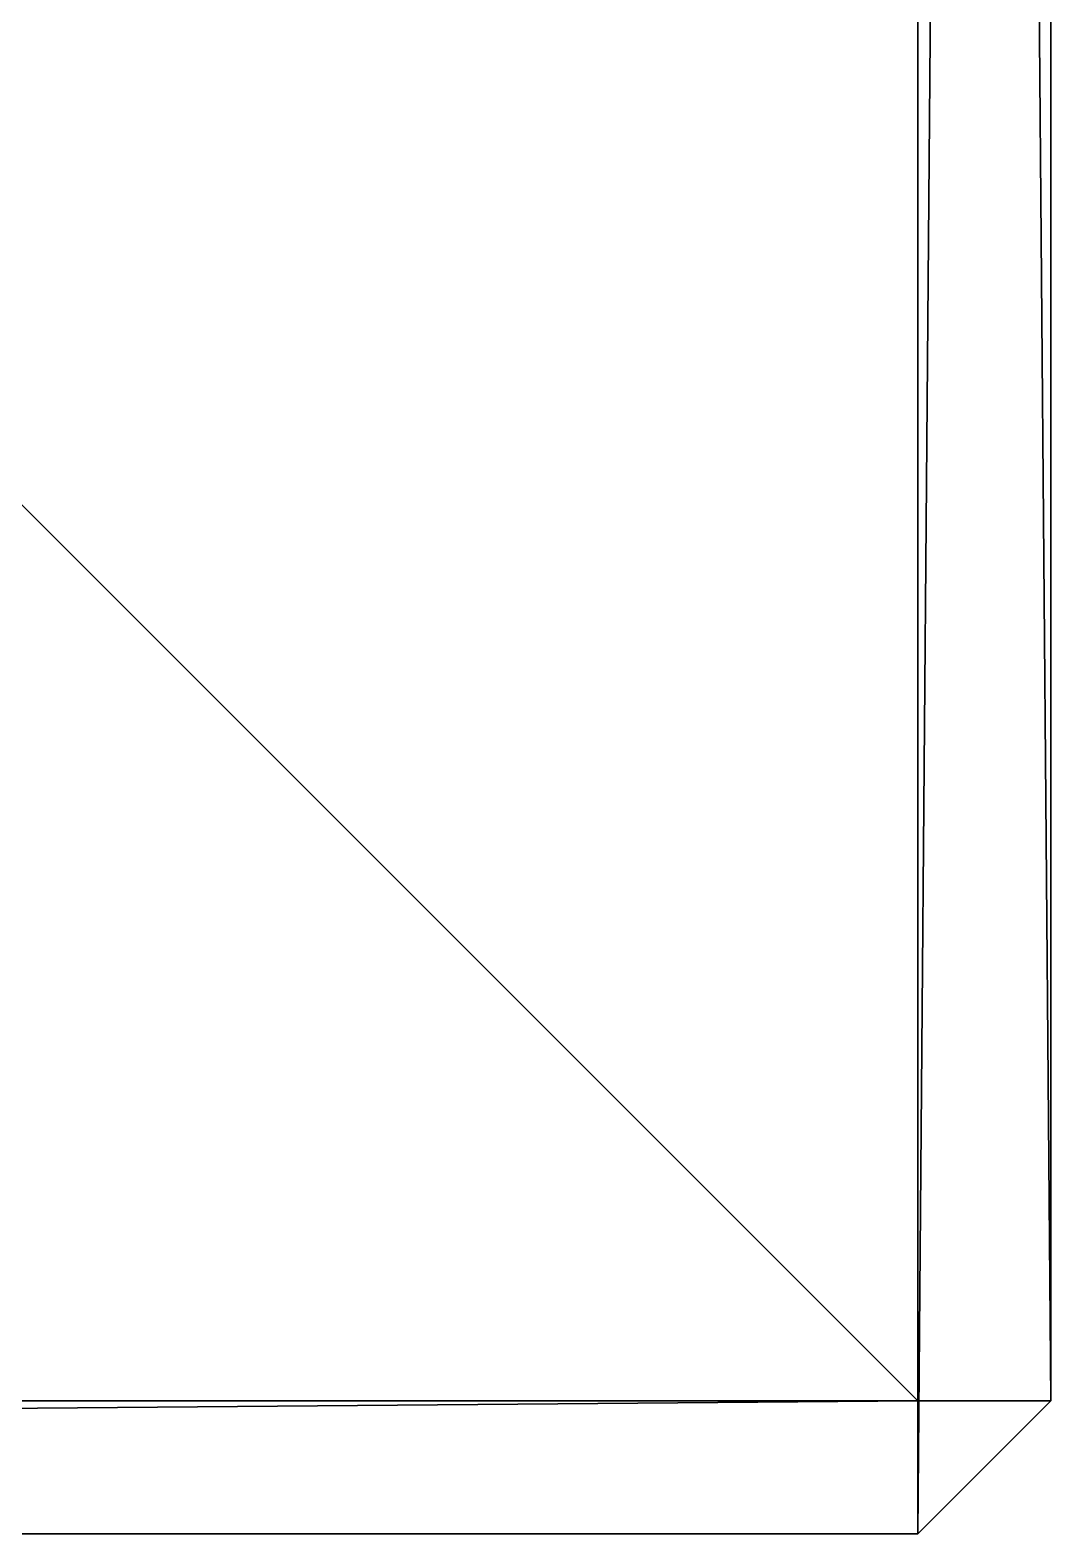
# Model space of a CAD drawing. Header units: metres. Extents: x -7.7 to 8, y -8.9 to 8.6.
# Drawn here: x 5.73 to 6.629, y -5.647 to -4.322 of the extents above; entities that cross this region are included whole.
import ezdxf

# ---------------------------------------------------------------- set-up
doc = ezdxf.new("R2010")
doc.units = ezdxf.units.M
doc.layers.add('LIBERTY', color=1, linetype='CONTINUOUS')

msp = doc.modelspace()

# ---------------------------------------------------------------- linework, layer by layer
at = {"layer": 'LIBERTY', "color": 7}
for points in [[(-7.53329, 8.63299, 0.068), (6.51222, 8.63299, 0.068), (-7.65053, -5.52977, 0.068)], [(-7.65053, -5.52977, 0.068), (6.51222, 8.63299, 0.068), (-7.53329, -5.64701, 0.068)], [(6.51222, 8.63299, 0.068), (6.62947, 8.51574, 0.068), (-7.53329, -5.64701, 0.068)], [(6.62947, 8.51574, 0.068), (6.51222, -5.64701, 0.068), (-7.53329, -5.64701, 0.068)], [(-7.53329, 8.51574, 1.70282), (-7.53329, -5.52977, 1.70282), (6.51222, -5.52977, 1.70282)], [(6.51222, 8.51574, 1.70282), (-7.53329, 8.51574, 1.70282), (6.51222, -5.52977, 1.70282)], [(6.62947, 8.51574, 0.068), (6.62947, -5.52977, 0.068), (6.51222, -5.64701, 0.068)], [(6.51222, 8.51574, 1.70282), (6.51222, -5.52977, 1.70282), (6.62947, -5.52977, 1.58275)], [(6.62947, 8.51574, 1.58275), (6.51222, 8.51574, 1.70282), (6.62947, -5.52977, 1.58275)], [(6.62947, 8.51574, 0.068), (6.62947, -5.52977, 1.58275), (6.62947, -5.52977, 0.068)], [(6.62947, 8.51574, 1.58275), (6.62947, -5.52977, 1.58275), (6.62947, 8.51574, 0.068)], [(6.51222, -5.52977, 1.70282), (-7.53329, -5.52977, 1.70282), (-7.53329, -5.64701, 1.58275)], [(6.51222, -5.52977, 1.70282), (-7.53329, -5.64701, 1.58275), (6.51222, -5.64701, 1.58275)], [(6.62947, -5.52977, 0.068), (6.51222, -5.64701, 1.58275), (6.51222, -5.64701, 0.068)], [(6.62947, -5.52977, 1.58275), (6.51222, -5.64701, 1.58275), (6.62947, -5.52977, 0.068)], [(6.62947, -5.52977, 1.58275), (6.51222, -5.52977, 1.70282), (6.51222, -5.64701, 1.58275)], [(-7.53329, -5.64701, 1.58275), (-7.53329, -5.64701, 0.068), (6.51222, -5.64701, 0.068)], [(6.51222, -5.64701, 1.58275), (-7.53329, -5.64701, 1.58275), (6.51222, -5.64701, 0.068)]]:
    msp.add_3dface(points, dxfattribs=at)

doc.saveas('drawing.dxf')
